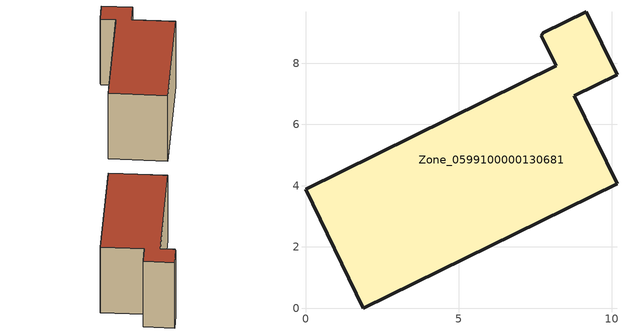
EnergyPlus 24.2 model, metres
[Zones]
Zone_0599100000130681
 floor ground (C_G): 7.77,8.99 9.16,9.68 10.17,7.63 8.77,6.94 10.17,4.06 1.89,0 0,3.89 8.18,7.91 7.7,8.9 z0
 wall outside (C_F): 1.89,0 10.17,4.06 8.77,6.94 10.17,7.63 9.16,9.68 7.77,8.99 7.7,8.9 8.18,7.91 0,3.89 1.89,0 z0:5.83
 roof outside (C_R): 7.77,8.99 7.7,8.9 8.18,7.91 0,3.89 1.89,0 10.17,4.06 8.77,6.94 10.17,7.63 9.16,9.68 z5.83
[BUILDING]
Pand.0599100000130681: North Axis=0; Terrain=City; Loads Convergence Tolerance Value=0.04; Temperature Convergence Tolerance Value=0.4; Solar Distribution=FullExterior; Maximum Number of Warmup Days=25; Minimum Number of Warmup Days=1
[Site:Location]
Rotterdam.The.Hague.AP_ZH_NLD Design_Conditions: Latitude=51.96; Longitude=4.45; Time Zone=1; Elevation=-4.5
[SITE:GROUNDTEMPERATURE:BUILDINGSURFACE]
18, 18, 18, 18, 18, 18, 18, 18, 18, 18, 18, 18
[MATERIAL] Thermal Absorptance=0.9; Solar Absorptance=0.7; Visible Absorptance=0.7
Name | Roughness | Thickness | Conductivity | Density | Specific Heat
G.TI.1946-1964 | MediumSmooth | 0.15 | 1 | 540 | 1210
F.TI.1946-1964 | Rough | 0.3 | 0.857143 | 1920 | 840
R.TI.1946-1964 | MediumRough | 0.2 | 0.277778 | 1500 | 1000
[CONSTRUCTION]
C_G: G.TI.1946-1964
C_F: F.TI.1946-1964
C_R: R.TI.1946-1964
[ZONE]
Zone_0599100000130681: Type=1; Multiplier=1; Ceiling Height=Autocalculate; Volume=Autocalculate; Floor Area=autocalculate; Part of Total Floor Area=Yes
[ZONEINFILTRATION:DESIGNFLOWRATE]
Infil_Zone_0599100000130681: Zone or ZoneList or Space or SpaceList=Zone_0599100000130681; Schedule=AlwaysOn; Design Flow Rate Calculation Method=Flow/Area; Flow Rate per Floor Area=0.003; Constant Term Coefficient=1; Temperature Term Coefficient=0; Velocity Term Coefficient=0; Velocity Squared Term Coefficient=0
[HVACTEMPLATE:ZONE:IDEALLOADSAIRSYSTEM]
Zone_0599100000130681: Maximum Heating Supply Air Temperature=50; Minimum Cooling Supply Air Temperature=13; Maximum Heating Supply Air Humidity Ratio=0.0156; Minimum Cooling Supply Air Humidity Ratio=0.0077; Heating Limit=NoLimit; Cooling Limit=NoLimit; Dehumidification Control Type=ConstantSensibleHeatRatio; Cooling Sensible Heat Ratio=0.7; Dehumidification Setpoint=60; Humidification Control Type=None; Humidification Setpoint=30; Outdoor Air Method=None; Outdoor Air Flow Rate per Person=0.00944; Outdoor Air Flow Rate per Zone Floor Area=0; Outdoor Air Flow Rate per Zone=0; Demand Controlled Ventilation Type=None; Outdoor Air Economizer Type=NoEconomizer; Heat Recovery Type=None; Sensible Heat Recovery Effectiveness=0.7; Latent Heat Recovery Effectiveness=0.65
[ZONECONTROL:THERMOSTAT]
ThermostatControl_Zone_0599100000130681: Zone or ZoneList=Zone_0599100000130681; Control Type Schedule=DualSetpointControlType; Control 1=Thermostat_Zone_0599100000130681; Temperature Difference Between Cutout And Setpoint=0
[THERMOSTATSETPOINT:DUALSETPOINT]
Thermostat_Zone_0599100000130681: Heating Setpoint Temperature Schedule=HeatingSetpoint_Zone_0599100000130681; Cooling Setpoint Temperature Schedule=CoolingSetpoint_Zone_0599100000130681
[SCHEDULE:COMPACT]
HeatingSetpoint_Zone_0599100000130681: Through: 12/31, For: AllDays, Until: 24:00, 21
CoolingSetpoint_Zone_0599100000130681: Through: 12/31, For: AllDays, Until: 24:00, 24
DualSetpointControlType: Through: 12/31, For: AllDays, Until: 24:00, 4
AlwaysOn: Through: 12/31, For: AllDays, Until: 24:00, 1
